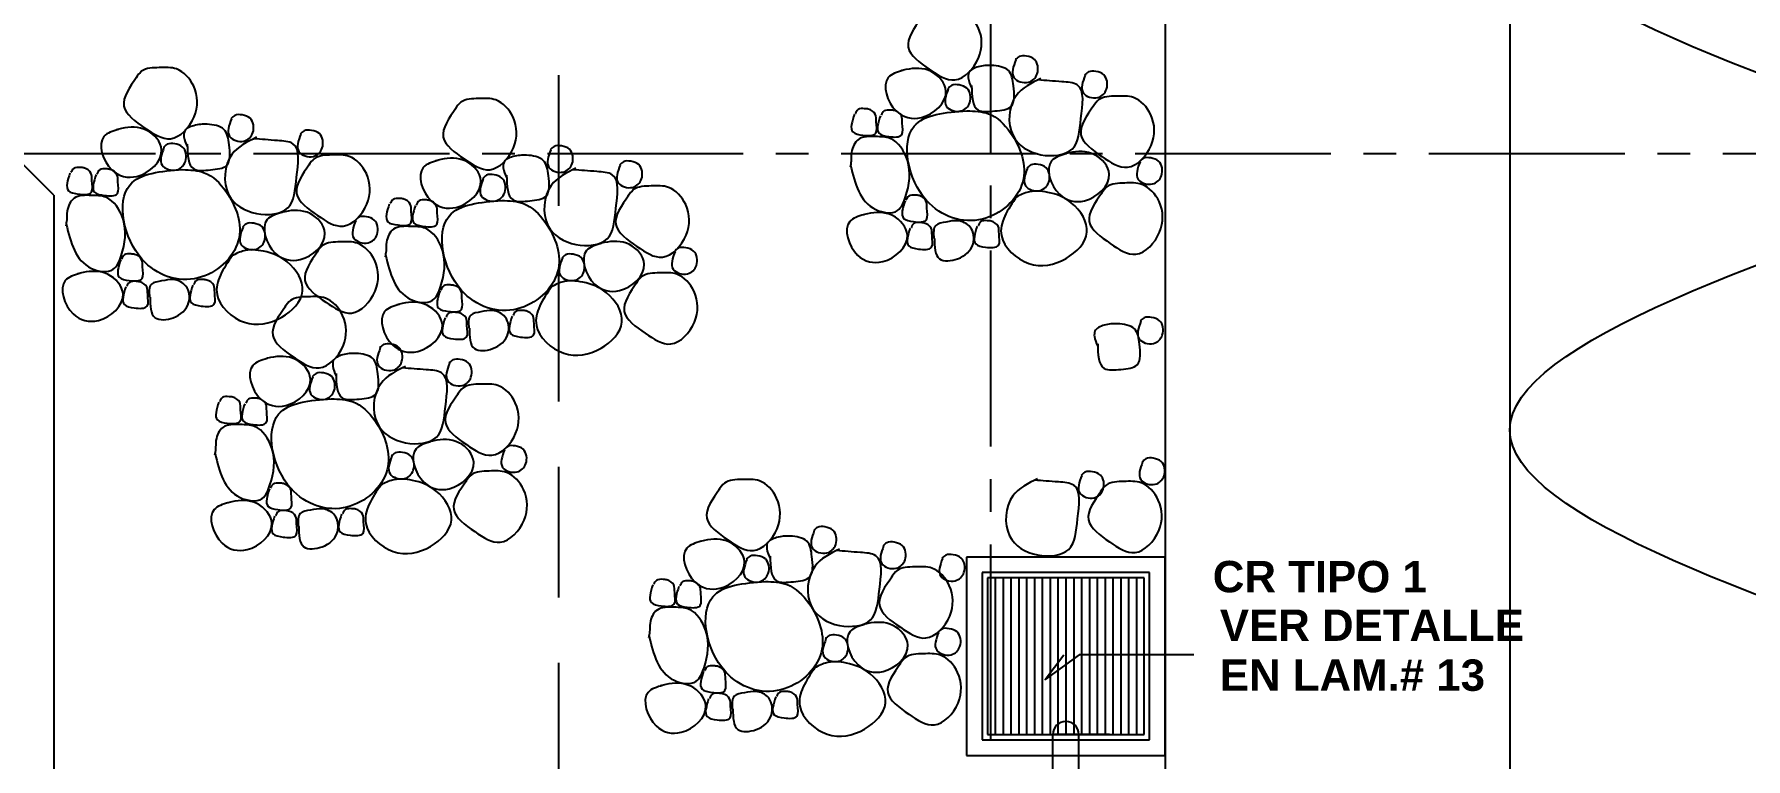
# Model space of a CAD drawing. Extents: x 504.5 to 598.6, y 648.3 to 688.4.
# Drawn here: x 534.96 to 541.52, y 671.77 to 674.54 of the extents above; entities that cross this region are included whole.
import ezdxf

# ---------------------------------------------------------------- set-up
doc = ezdxf.new("R2010")
doc.units = 0
doc.header["$MEASUREMENT"] = 0
for name, pattern in [('CENTER2', [1.125, 0.75, -0.125, 0.125, -0.125]), ('DASHDOTX2', [2, 1, -0.5, 0, -0.5]), ('HIDDEN', [0.375, 0.25, -0.125])]:
    doc.linetypes.add(name, pattern=pattern)
doc.layers.get('0').update_dxf_attribs({"linetype": 'CONTINUOUS'})
doc.layers.get('DEFPOINTS').update_dxf_attribs({"linetype": 'CONTINUOUS'})
for name, color, linetype in [('1', 6, 'CONTINUOUS'), ('2', 1, 'CONTINUOUS'), ('EJES', 6, 'CENTER2'), ('PROYECCIONES', 6, 'HIDDEN'), ('talud', 5, 'CONTINUOUS'), ('texturas', 6, 'CONTINUOUS'), ('TUBERIA', 7, 'DASHDOTX2')]:
    doc.layers.add(name, color=color, linetype=linetype)
doc.styles.add('ALR4', font='sanssb__.ttf')
doc.dimstyles.new('1-50', dxfattribs={"dimscale": 0.6, "dimtxt": 0.18, "dimasz": 0.18, "dimexe": 0.18, "dimexo": 0.0625, "dimgap": 0.09, "dimtad": 1, "dimzin": 4, "dimdsep": 46, "dimtxsty": 'Standard', "dimblk1": 'ARCHTICK', "dimblk2": 'ARCHTICK', "dimsah": 1, "dimcen": 0.09, "dimdle": 0.18, "dimclrd": 6, "dimclre": 6, "dimclrt": 1, "dimadec": 0, "dimazin": 0, "dimtfac": 1, "dimtofl": 0, "dimtmove": 0, "dimatfit": 3, "dimldrblk": 'ARCHTICK', "dimfxl": 1, "dimtolj": 1, "dimtzin": 4, "dimarcsym": 0})

# ---------------------------------------------------------------- blocks, each defined once
blk = doc.blocks.new('_ARCHTICK')
at = {"color": 0, "linetype": 'ByBlock', "const_width": 0.15}
blk.add_lwpolyline([(-0.5, -0.5), (0.5, 0.5)], dxfattribs=at)
blk = doc.blocks.new('*D75')
at = {"color": 6, "linetype": 'ByBlock', "transparency": 16777216}
blk.add_arc((534.2623, 671.099), 2.0286, 90, 135, dxfattribs=at)
at = {"layer": 'DEFPOINTS', "color": 0, "linetype": 'ByBlock', "transparency": 16777216}
for p in [(534.2623, 683.009), (523.6674, 681.6939), (533.7373, 673.0584), (536.1168, 669.2445), (534.2623, 649.3383)]:
    blk.add_point(p, dxfattribs=at)
at = {"color": 6, "linetype": 'ByBlock', "transparency": 16777216, "xscale": 0.108, "yscale": 0.108, "zscale": 0.108}
for p, rotation in [((534.2623, 673.1276), 359.9999999999992), ((532.8279, 672.5334), 224.9999999999957)]:
    blk.add_blockref('_ARCHTICK', p, dxfattribs=dict(at, rotation=rotation))
at = {"color": 1, "linetype": 'ByBlock', "transparency": 16777216, "insert": (533.444, 673.0746), "char_height": 0.108, "attachment_point": 5, "rotation": 22.5, "style": 'ALR4'}
blk.add_mtext('\\A1;45.00°', dxfattribs=at)

msp = doc.modelspace()

# ---------------------------------------------------------------- linework, layer by layer
at = {"layer": '1'}
for points in [[(535.8139, 674.1474), (535.7195, 674.0815), (535.7071, 673.9284), (535.8139, 673.8554), (535.9333, 673.8768), (535.9672, 673.9943), (535.9529, 674.1225), (535.8941, 674.1349), (535.8033, 674.1421)], [(536.017, 674.0441), (535.9672, 673.932), (536.0473, 673.8483), (536.1453, 673.8074), (536.2362, 673.891), (536.2344, 674.0085), (536.1685, 674.0744), (536.1025, 674.0797), (536.0348, 674.0655), (536.0135, 674.0406)], [(536.5074, 674.059), (536.4522, 674.0323), (536.4825, 673.9042), (536.5787, 673.8792), (536.6731, 673.9807), (536.6161, 674.0555), (536.5199, 674.0626), (536.4985, 674.0573)], [(536.3221, 673.8917), (536.3168, 673.824), (536.3542, 673.8116), (536.4041, 673.8187), (536.4059, 673.8632), (536.4023, 673.8917), (536.3756, 673.9113), (536.3613, 673.9131), (536.3364, 673.9095), (536.3257, 673.8935)], [(536.4219, 673.8864), (536.4166, 673.8187), (536.454, 673.8062), (536.5039, 673.8134), (536.5056, 673.8579), (536.5021, 673.8864), (536.4753, 673.9059), (536.4611, 673.9077), (536.4362, 673.9042), (536.4255, 673.8881)], [(536.753, 673.9052), (536.5512, 673.8458), (536.5987, 673.5612), (536.8124, 673.49), (536.9667, 673.6323), (536.9192, 673.8221), (536.8361, 673.8933), (536.753, 673.9052)], [(535.9101, 673.859), (535.8549, 673.8323), (535.8852, 673.7041), (535.9814, 673.6792), (536.0758, 673.7807), (536.0188, 673.8554), (535.9226, 673.8626), (535.9012, 673.8572)], [(536.1934, 673.8287), (536.1863, 673.7611), (536.2415, 673.7433), (536.2753, 673.7753), (536.2647, 673.8305), (536.2344, 673.843), (536.2059, 673.8412), (536.1916, 673.8287)], [(535.7623, 673.8038), (535.7552, 673.7362), (535.8104, 673.7183), (535.8442, 673.7504), (535.8335, 673.8056), (535.8033, 673.818), (535.7748, 673.8163), (535.7605, 673.8038)], [(536.3079, 673.6959), (536.4041, 673.5267), (536.4878, 673.5232), (536.5181, 673.5748), (536.5252, 673.7154), (536.4593, 673.7991), (536.4041, 673.8062), (536.3382, 673.7956), (536.3115, 673.7457), (536.3097, 673.7119), (536.3061, 673.6887)], [(535.7213, 673.6952), (535.6625, 673.5457), (535.7676, 673.4388), (535.9101, 673.4584), (535.9903, 673.5581), (535.9315, 673.6703), (535.8407, 673.7112), (535.7605, 673.7112), (535.7142, 673.6899)], [(536.0491, 673.7112), (535.9992, 673.5991), (536.0794, 673.5154), (536.1774, 673.4744), (536.2682, 673.5581), (536.2664, 673.6756), (536.2005, 673.7415), (536.1346, 673.7468), (536.0669, 673.7326), (536.0455, 673.7077)], [(536.5163, 673.5606), (536.511, 673.4929), (536.5484, 673.4805), (536.5983, 673.4876), (536.6001, 673.5321), (536.5965, 673.5606), (536.5698, 673.5801), (536.5555, 673.5819), (536.5306, 673.5784), (536.5199, 673.5623)], [(535.9258, 673.5011), (535.876, 673.3889), (535.9561, 673.3052), (536.0541, 673.2643), (536.145, 673.348), (536.1432, 673.4655), (536.0773, 673.5313), (536.0114, 673.5367), (535.9437, 673.5224), (535.9223, 673.4975)], [(536.3596, 673.5072), (536.3043, 673.4805), (536.3346, 673.3523), (536.4308, 673.3273), (536.5252, 673.4288), (536.4682, 673.5036), (536.372, 673.5107), (536.3506, 673.5054)], [(536.5359, 673.4555), (536.5306, 673.3879), (536.568, 673.3754), (536.6179, 673.3825), (536.6196, 673.427), (536.6161, 673.4555), (536.5894, 673.4751), (536.5751, 673.4769), (536.5502, 673.4733), (536.5395, 673.4573)], [(536.6286, 673.4164), (536.6482, 673.338), (536.7176, 673.338), (536.7764, 673.395), (536.7657, 673.4591), (536.7176, 673.484), (536.6731, 673.4787), (536.6339, 673.4662), (536.6268, 673.4164)], [(535.8546, 673.2999), (535.7994, 673.2732), (535.8296, 673.145), (535.9258, 673.1201), (536.0203, 673.2216), (535.9633, 673.2963), (535.8671, 673.3035), (535.8457, 673.2981)], [(536.1182, 673.2429), (536.1432, 673.1486), (536.2073, 673.145), (536.2697, 673.1628), (536.2786, 673.2411), (536.259, 673.2999), (536.1949, 673.3195), (536.1432, 673.3141), (536.1076, 673.291), (536.1058, 673.2714), (536.1182, 673.234)], [(536.2875, 673.3408), (536.2804, 673.2732), (536.3356, 673.2554), (536.3694, 673.2874), (536.3587, 673.3426), (536.3285, 673.3551), (536.3, 673.3533), (536.2857, 673.3408)], [(536.5529, 673.2821), (536.5458, 673.2144), (536.601, 673.1966), (536.6349, 673.2287), (536.6242, 673.2839), (536.5939, 673.2963), (536.5654, 673.2946), (536.5511, 673.2821)], [(536.0292, 673.2305), (536.022, 673.1628), (536.0773, 673.145), (536.1111, 673.1771), (536.1004, 673.2322), (536.0701, 673.2447), (536.0416, 673.2429), (536.0274, 673.2305)], [(536.3837, 673.2696), (536.2893, 673.2038), (536.2768, 673.0507), (536.3837, 672.9777), (536.503, 672.999), (536.5369, 673.1165), (536.5226, 673.2447), (536.4639, 673.2572), (536.373, 673.2643)], [(536.5868, 673.1664), (536.5369, 673.0542), (536.6171, 672.9705), (536.715, 672.9296), (536.8059, 673.0133), (536.8041, 673.1308), (536.7382, 673.1966), (536.6723, 673.202), (536.6046, 673.1877), (536.5832, 673.1628)], [(535.7691, 673.1272), (535.7637, 673.0596), (535.8011, 673.0471), (535.851, 673.0542), (535.8528, 673.0987), (535.8492, 673.1272), (535.8225, 673.1468), (535.8083, 673.1486), (535.7833, 673.145), (535.7726, 673.129)], [(536.1002, 673.146), (535.8984, 673.0867), (535.9459, 672.802), (536.1595, 672.7308), (536.3138, 672.8732), (536.2664, 673.063), (536.1833, 673.1341), (536.1002, 673.146)], [(535.6551, 672.9367), (535.7513, 672.7676), (535.835, 672.764), (535.8653, 672.8157), (535.8724, 672.9563), (535.8065, 673.04), (535.7513, 673.0471), (535.6853, 673.0364), (535.6586, 672.9866), (535.6568, 672.9527), (535.6533, 672.9296)]]:
    msp.add_spline(points, degree=3, dxfattribs=at)
at = {"layer": '2'}
for points in [[(532.0885, 657.1433), (539.2934, 657.1433), (539.2934, 676.5107), (536.9318, 676.5107)], [(539.4029, 672.1652), (538.9637, 672.1652), (538.8331, 672.0703), (538.9043, 672.1652)]]:
    msp.add_lwpolyline(points, dxfattribs=at)
for points in [[(538.3591, 674.6042), (538.3092, 674.4921), (538.3894, 674.4084), (538.4874, 674.3674), (538.5782, 674.4511), (538.5765, 674.5686), (538.5105, 674.6345), (538.4446, 674.6398), (538.3769, 674.6256), (538.3556, 674.6006)], [(535.3561, 674.3788), (535.3062, 674.2667), (535.3864, 674.183), (535.4844, 674.1421), (535.5752, 674.2257), (535.5734, 674.3432), (535.5075, 674.4091), (535.4416, 674.4144), (535.3739, 674.4002), (535.3525, 674.3753)], [(538.2879, 674.403), (538.2326, 674.3763), (538.2629, 674.2482), (538.3591, 674.2232), (538.4535, 674.3247), (538.3965, 674.3995), (538.3003, 674.4066), (538.279, 674.4013)], [(538.5515, 674.3461), (538.5765, 674.2517), (538.6406, 674.2482), (538.7029, 674.266), (538.7119, 674.3443), (538.6923, 674.403), (538.6281, 674.4226), (538.5765, 674.4173), (538.5408, 674.3941), (538.539, 674.3746), (538.5515, 674.3372)], [(538.7208, 674.444), (538.7136, 674.3763), (538.7689, 674.3585), (538.8027, 674.3906), (538.792, 674.4458), (538.7617, 674.4582), (538.7332, 674.4564), (538.719, 674.444)], [(538.4624, 674.3336), (538.4553, 674.266), (538.5105, 674.2482), (538.5444, 674.2802), (538.5337, 674.3354), (538.5034, 674.3478), (538.4749, 674.3461), (538.4607, 674.3336)], [(538.817, 674.3728), (538.7225, 674.3069), (538.7101, 674.1538), (538.817, 674.0808), (538.9363, 674.1022), (538.9702, 674.2197), (538.9559, 674.3478), (538.8971, 674.3603), (538.8063, 674.3674)], [(538.9862, 674.3852), (538.9791, 674.3176), (539.0343, 674.2998), (539.0681, 674.3318), (539.0575, 674.387), (539.0272, 674.3995), (538.9987, 674.3977), (538.9844, 674.3852)], [(536.5787, 674.2602), (536.5288, 674.1481), (536.609, 674.0644), (536.7069, 674.0234), (536.7978, 674.1071), (536.796, 674.2246), (536.7301, 674.2905), (536.6642, 674.2958), (536.5965, 674.2816), (536.5751, 674.2567)], [(539.02, 674.2695), (538.9702, 674.1574), (539.0503, 674.0737), (539.1483, 674.0327), (539.2392, 674.1164), (539.2374, 674.2339), (539.1715, 674.2998), (539.1056, 674.3051), (539.0379, 674.2909), (539.0165, 674.266)], [(535.7177, 674.2186), (535.7106, 674.151), (535.7658, 674.1332), (535.7997, 674.1652), (535.789, 674.2204), (535.7587, 674.2329), (535.7302, 674.2311), (535.716, 674.2186)], [(538.1026, 674.2357), (538.0972, 674.168), (538.1347, 674.1556), (538.1845, 674.1627), (538.1863, 674.2072), (538.1828, 674.2357), (538.156, 674.2553), (538.1418, 674.2571), (538.1168, 674.2535), (538.1061, 674.2375)], [(538.2023, 674.2303), (538.197, 674.1627), (538.2344, 674.1502), (538.2843, 674.1574), (538.2861, 674.2019), (538.2825, 674.2303), (538.2558, 674.2499), (538.2415, 674.2517), (538.2166, 674.2482), (538.2059, 674.2321)], [(538.5335, 674.2491), (538.3317, 674.1898), (538.3792, 673.9052), (538.5928, 673.834), (538.7471, 673.9763), (538.6996, 674.1661), (538.6166, 674.2373), (538.5335, 674.2491)], [(535.2848, 674.1777), (535.2296, 674.151), (535.2599, 674.0228), (535.3561, 673.9979), (535.4505, 674.0993), (535.3935, 674.1741), (535.2973, 674.1812), (535.2759, 674.1759)], [(535.5485, 674.1207), (535.5734, 674.0263), (535.6376, 674.0228), (535.6999, 674.0406), (535.7088, 674.1189), (535.6892, 674.1777), (535.6251, 674.1972), (535.5734, 674.1919), (535.5378, 674.1688), (535.536, 674.1492), (535.5485, 674.1118)], [(535.9832, 674.1599), (535.9761, 674.0922), (536.0313, 674.0744), (536.0651, 674.1065), (536.0544, 674.1616), (536.0242, 674.1741), (535.9957, 674.1723), (535.9814, 674.1599)], [(538.0883, 674.0399), (538.1845, 673.8707), (538.2683, 673.8672), (538.2985, 673.9188), (538.3057, 674.0594), (538.2398, 674.1431), (538.1845, 674.1502), (538.1186, 674.1396), (538.0919, 674.0897), (538.0901, 674.0559), (538.0866, 674.0327)], [(535.4594, 674.1082), (535.4523, 674.0406), (535.5075, 674.0228), (535.5414, 674.0548), (535.5307, 674.11), (535.5004, 674.1225), (535.4719, 674.1207), (535.4576, 674.1082)], [(536.9403, 674.1), (536.9332, 674.0323), (536.9884, 674.0145), (537.0223, 674.0466), (537.0116, 674.1018), (536.9813, 674.1142), (536.9528, 674.1125), (536.9385, 674.1)], [(538.9132, 674.0844), (538.8579, 674.0577), (538.8882, 673.9295), (538.9844, 673.9046), (539.0788, 674.006), (539.0218, 674.0808), (538.9256, 674.0879), (538.9043, 674.0826)], [(535.0996, 674.0103), (535.0942, 673.9427), (535.1316, 673.9302), (535.1815, 673.9373), (535.1833, 673.9818), (535.1797, 674.0103), (535.153, 674.0299), (535.1388, 674.0317), (535.1138, 674.0281), (535.1031, 674.0121)], [(535.1993, 674.005), (535.194, 673.9373), (535.2314, 673.9249), (535.2813, 673.932), (535.2831, 673.9765), (535.2795, 674.005), (535.2528, 674.0246), (535.2385, 674.0263), (535.2136, 674.0228), (535.2029, 674.0068)], [(535.5305, 674.0238), (535.3287, 673.9645), (535.3761, 673.6798), (535.5898, 673.6086), (535.7441, 673.751), (535.6966, 673.9407), (535.6135, 674.0119), (535.5305, 674.0238)], [(536.7711, 674.0021), (536.796, 673.9077), (536.8601, 673.9042), (536.9225, 673.922), (536.9314, 674.0003), (536.9118, 674.059), (536.8477, 674.0786), (536.796, 674.0733), (536.7604, 674.0501), (536.7586, 674.0306), (536.7711, 673.9932)], [(537.0365, 674.0288), (536.9421, 673.9629), (536.9296, 673.8098), (537.0365, 673.7368), (537.1559, 673.7582), (537.1897, 673.8757), (537.1755, 674.0039), (537.1167, 674.0163), (537.0258, 674.0234)], [(537.2058, 674.0412), (537.1986, 673.9736), (537.2539, 673.9558), (537.2877, 673.9878), (537.277, 674.043), (537.2467, 674.0555), (537.2182, 674.0537), (537.204, 674.0412)], [(538.7653, 674.0292), (538.7582, 673.9615), (538.8134, 673.9437), (538.8472, 673.9758), (538.8366, 674.031), (538.8063, 674.0434), (538.7778, 674.0416), (538.7635, 674.0292)], [(539.1964, 674.0541), (539.1893, 673.9864), (539.2445, 673.9686), (539.2784, 674.0007), (539.2677, 674.0559), (539.2374, 674.0683), (539.2089, 674.0666), (539.1946, 674.0541)], [(536.682, 673.9896), (536.6749, 673.922), (536.7301, 673.9042), (536.7639, 673.9362), (536.7533, 673.9914), (536.723, 674.0039), (536.6945, 674.0021), (536.6802, 673.9896)], [(537.2396, 673.9255), (537.1897, 673.8134), (537.2699, 673.7297), (537.3679, 673.6887), (537.4587, 673.7724), (537.4569, 673.8899), (537.391, 673.9558), (537.3251, 673.9611), (537.2574, 673.9469), (537.236, 673.922)], [(539.0521, 673.9366), (539.0022, 673.8244), (539.0824, 673.7408), (539.1804, 673.6998), (539.2712, 673.7835), (539.2695, 673.901), (539.2035, 673.9669), (539.1376, 673.9722), (539.0699, 673.958), (539.0486, 673.933)], [(535.0853, 673.8145), (535.1815, 673.6454), (535.2652, 673.6418), (535.2955, 673.6934), (535.3027, 673.8341), (535.2367, 673.9177), (535.1815, 673.9249), (535.1156, 673.9142), (535.0889, 673.8643), (535.0871, 673.8305), (535.0835, 673.8074)], [(538.2968, 673.9046), (538.2914, 673.8369), (538.3288, 673.8244), (538.3787, 673.8316), (538.3805, 673.8761), (538.3769, 673.9046), (538.3502, 673.9241), (538.336, 673.9259), (538.311, 673.9224), (538.3003, 673.9063)], [(538.7243, 673.9206), (538.6655, 673.771), (538.7706, 673.6642), (538.9132, 673.6838), (538.9933, 673.7835), (538.9345, 673.8957), (538.8437, 673.9366), (538.7635, 673.9366), (538.7172, 673.9152)], [(538.14, 673.8511), (538.0848, 673.8244), (538.1151, 673.6963), (538.2113, 673.6713), (538.3057, 673.7728), (538.2487, 673.8476), (538.1525, 673.8547), (538.1311, 673.8494)], [(538.3164, 673.7995), (538.311, 673.7319), (538.3484, 673.7194), (538.3983, 673.7265), (538.4001, 673.771), (538.3965, 673.7995), (538.3698, 673.8191), (538.3556, 673.8209), (538.3306, 673.8173), (538.3199, 673.8013)], [(538.409, 673.7604), (538.4286, 673.682), (538.4981, 673.682), (538.5569, 673.739), (538.5462, 673.8031), (538.4981, 673.828), (538.4535, 673.8227), (538.4143, 673.8102), (538.4072, 673.7604)], [(538.5729, 673.8066), (538.5676, 673.739), (538.605, 673.7265), (538.6548, 673.7336), (538.6566, 673.7782), (538.6531, 673.8066), (538.6263, 673.8262), (538.6121, 673.828), (538.5871, 673.8244), (538.5765, 673.8084)], [(535.2938, 673.6792), (535.2884, 673.6115), (535.3258, 673.5991), (535.3757, 673.6062), (535.3775, 673.6507), (535.3739, 673.6792), (535.3472, 673.6988), (535.3329, 673.7005), (535.308, 673.697), (535.2973, 673.681)], [(536.9849, 673.6852), (536.9777, 673.6175), (537.033, 673.5997), (537.0668, 673.6318), (537.0561, 673.687), (537.0258, 673.6994), (536.9973, 673.6976), (536.9831, 673.6852)], [(537.1327, 673.7404), (537.0775, 673.7137), (537.1078, 673.5855), (537.204, 673.5606), (537.2984, 673.662), (537.2414, 673.7368), (537.1452, 673.7439), (537.1238, 673.7386)], [(537.416, 673.7101), (537.4088, 673.6425), (537.4641, 673.6247), (537.4979, 673.6567), (537.4872, 673.7119), (537.4569, 673.7244), (537.4284, 673.7226), (537.4142, 673.7101)], [(535.137, 673.6258), (535.0818, 673.5991), (535.112, 673.4709), (535.2082, 673.446), (535.3027, 673.5474), (535.2457, 673.6222), (535.1495, 673.6293), (535.1281, 673.624)], [(537.2717, 673.5926), (537.2218, 673.4805), (537.302, 673.3968), (537.3999, 673.3558), (537.4908, 673.4395), (537.489, 673.557), (537.4231, 673.6229), (537.3572, 673.6282), (537.2895, 673.614), (537.2681, 673.589)], [(535.3133, 673.5741), (535.308, 673.5065), (535.3454, 673.494), (535.3953, 673.5012), (535.3971, 673.5457), (535.3935, 673.5741), (535.3668, 673.5937), (535.3525, 673.5955), (535.3276, 673.5919), (535.3169, 673.5759)], [(535.406, 673.535), (535.4256, 673.4566), (535.4951, 673.4566), (535.5538, 673.5136), (535.5432, 673.5777), (535.4951, 673.6026), (535.4505, 673.5973), (535.4113, 673.5848), (535.4042, 673.535)], [(535.5699, 673.5813), (535.5645, 673.5136), (535.6019, 673.5012), (535.6518, 673.5083), (535.6536, 673.5528), (535.65, 673.5813), (535.6233, 673.6008), (535.6091, 673.6026), (535.5841, 673.5991), (535.5734, 673.583)], [(536.9439, 673.5766), (536.8851, 673.427), (536.9902, 673.3202), (537.1327, 673.3398), (537.2129, 673.4395), (537.1541, 673.5517), (537.0632, 673.5926), (536.9831, 673.5926), (536.9368, 673.5712)], [(536.7925, 673.4626), (536.7871, 673.395), (536.8245, 673.3825), (536.8744, 673.3897), (536.8762, 673.4342), (536.8726, 673.4626), (536.8459, 673.4822), (536.8316, 673.484), (536.8067, 673.4805), (536.796, 673.4644)], [(539.0342, 673.3565), (539.0592, 673.2622), (539.1233, 673.2586), (539.1857, 673.2764), (539.1946, 673.3547), (539.175, 673.4135), (539.1108, 673.4331), (539.0592, 673.4277), (539.0236, 673.4046), (539.0218, 673.385), (539.0342, 673.3476)], [(539.1998, 673.4433), (539.1927, 673.3757), (539.2479, 673.3579), (539.2817, 673.3899), (539.271, 673.4451), (539.2408, 673.4576), (539.2123, 673.4558), (539.198, 673.4433)], [(535.6693, 673.1325), (535.664, 673.0649), (535.7014, 673.0524), (535.7513, 673.0596), (535.753, 673.1041), (535.7495, 673.1325), (535.7228, 673.1521), (535.7085, 673.1539), (535.6836, 673.1504), (535.6729, 673.1343)], [(536.4799, 672.9812), (536.4247, 672.9545), (536.4549, 672.8263), (536.5511, 672.8014), (536.6456, 672.9029), (536.5886, 672.9777), (536.4924, 672.9848), (536.471, 672.9794)], [(536.332, 672.926), (536.3249, 672.8584), (536.3801, 672.8406), (536.414, 672.8726), (536.4033, 672.9278), (536.373, 672.9403), (536.3445, 672.9385), (536.3302, 672.926)], [(536.7631, 672.951), (536.756, 672.8833), (536.8112, 672.8655), (536.8451, 672.8976), (536.8344, 672.9527), (536.8041, 672.9652), (536.7756, 672.9634), (536.7614, 672.951)], [(539.2062, 672.9039), (539.1991, 672.8363), (539.2543, 672.8185), (539.2882, 672.8505), (539.2775, 672.9057), (539.2472, 672.9182), (539.2187, 672.9164), (539.2045, 672.9039)], [(536.291, 672.8174), (536.2323, 672.6679), (536.3374, 672.5611), (536.4799, 672.5807), (536.5601, 672.6804), (536.5013, 672.7925), (536.4104, 672.8335), (536.3302, 672.8335), (536.2839, 672.8121)], [(536.6188, 672.8335), (536.569, 672.7213), (536.6491, 672.6376), (536.7471, 672.5967), (536.838, 672.6804), (536.8362, 672.7979), (536.7703, 672.8637), (536.7044, 672.8691), (536.6367, 672.8548), (536.6153, 672.8299)], [(537.5876, 672.8012), (537.5377, 672.6891), (537.6179, 672.6054), (537.7159, 672.5644), (537.8067, 672.6481), (537.8049, 672.7656), (537.739, 672.8315), (537.6731, 672.8368), (537.6054, 672.8226), (537.584, 672.7977)], [(538.8039, 672.8397), (538.7095, 672.7738), (538.697, 672.6207), (538.8039, 672.5477), (538.9233, 672.5691), (538.9571, 672.6866), (538.9429, 672.8148), (538.8841, 672.8272), (538.7932, 672.8344)], [(538.9731, 672.8522), (538.966, 672.7845), (539.0212, 672.7667), (539.0551, 672.7988), (539.0444, 672.8539), (539.0141, 672.8664), (538.9856, 672.8646), (538.9714, 672.8522)], [(535.8635, 672.8014), (535.8582, 672.7338), (535.8956, 672.7213), (535.9454, 672.7284), (535.9472, 672.7729), (535.9437, 672.8014), (535.9169, 672.821), (535.9027, 672.8228), (535.8777, 672.8192), (535.8671, 672.8032)], [(539.049, 672.7938), (538.9992, 672.6817), (539.0793, 672.598), (539.1773, 672.5571), (539.2682, 672.6407), (539.2664, 672.7582), (539.2005, 672.8241), (539.1345, 672.8294), (539.0668, 672.8152), (539.0455, 672.7903)], [(535.7067, 672.748), (535.6515, 672.7213), (535.6818, 672.5931), (535.778, 672.5682), (535.8724, 672.6697), (535.8154, 672.7444), (535.7192, 672.7516), (535.6978, 672.7462)], [(535.8831, 672.6964), (535.8777, 672.6287), (535.9152, 672.6163), (535.965, 672.6234), (535.9668, 672.6679), (535.9633, 672.6964), (535.9365, 672.716), (535.9223, 672.7177), (535.8973, 672.7142), (535.8867, 672.6982)], [(535.9757, 672.6572), (535.9953, 672.5789), (536.0648, 672.5789), (536.1236, 672.6358), (536.1129, 672.6999), (536.0648, 672.7249), (536.0203, 672.7195), (535.9811, 672.7071), (535.9739, 672.6572)], [(536.1396, 672.7035), (536.1343, 672.6358), (536.1717, 672.6234), (536.2216, 672.6305), (536.2234, 672.675), (536.2198, 672.7035), (536.1931, 672.7231), (536.1788, 672.7249), (536.1539, 672.7213), (536.1432, 672.7053)], [(537.9492, 672.641), (537.9421, 672.5734), (537.9973, 672.5555), (538.0312, 672.5876), (538.0205, 672.6428), (537.9902, 672.6552), (537.9617, 672.6535), (537.9475, 672.641)], [(537.5163, 672.6001), (537.4611, 672.5734), (537.4914, 672.4452), (537.5876, 672.4202), (537.682, 672.5217), (537.625, 672.5965), (537.5288, 672.6036), (537.5074, 672.5983)], [(537.78, 672.5431), (537.8049, 672.4487), (537.8691, 672.4452), (537.9314, 672.463), (537.9403, 672.5413), (537.9207, 672.6001), (537.8566, 672.6196), (537.8049, 672.6143), (537.7693, 672.5912), (537.7675, 672.5716), (537.78, 672.5342)], [(538.2147, 672.5823), (538.2075, 672.5146), (538.2628, 672.4968), (538.2966, 672.5288), (538.2859, 672.584), (538.2556, 672.5965), (538.2271, 672.5947), (538.2129, 672.5823)], [(537.6909, 672.5306), (537.6838, 672.463), (537.739, 672.4452), (537.7729, 672.4772), (537.7622, 672.5324), (537.7319, 672.5449), (537.7034, 672.5431), (537.6891, 672.5306)], [(538.0454, 672.5698), (537.951, 672.5039), (537.9385, 672.3508), (538.0454, 672.2778), (538.1648, 672.2992), (538.1986, 672.4167), (538.1844, 672.5449), (538.1256, 672.5573), (538.0347, 672.5644)], [(538.4404, 672.5342), (538.4332, 672.4665), (538.4885, 672.4487), (538.5223, 672.4808), (538.5116, 672.536), (538.4813, 672.5484), (538.4528, 672.5466), (538.4386, 672.5342)], [(537.3311, 672.4327), (537.3257, 672.3651), (537.3631, 672.3526), (537.413, 672.3597), (537.4148, 672.4042), (537.4112, 672.4327), (537.3845, 672.4523), (537.3703, 672.4541), (537.3453, 672.4505), (537.3346, 672.4345)], [(537.4308, 672.4274), (537.4255, 672.3597), (537.4629, 672.3473), (537.5128, 672.3544), (537.5146, 672.3989), (537.511, 672.4274), (537.4843, 672.4469), (537.47, 672.4487), (537.4451, 672.4452), (537.4344, 672.4291)], [(537.7619, 672.4462), (537.5602, 672.3869), (537.6076, 672.1022), (537.8213, 672.031), (537.9756, 672.1733), (537.9281, 672.3631), (537.845, 672.4343), (537.7619, 672.4462)], [(538.2485, 672.4665), (538.1986, 672.3544), (538.2788, 672.2707), (538.3768, 672.2298), (538.4676, 672.3134), (538.4659, 672.4309), (538.3999, 672.4968), (538.334, 672.5021), (538.2663, 672.4879), (538.245, 672.463)], [(537.3168, 672.2369), (537.413, 672.0677), (537.4967, 672.0642), (537.527, 672.1158), (537.5341, 672.2565), (537.4682, 672.3401), (537.413, 672.3473), (537.3471, 672.3366), (537.3204, 672.2867), (537.3186, 672.2529), (537.315, 672.2298)], [(538.1416, 672.2814), (538.0864, 672.2547), (538.1167, 672.1265), (538.2129, 672.1016), (538.3073, 672.203), (538.2503, 672.2778), (538.1541, 672.2849), (538.1327, 672.2796)], [(538.4249, 672.2511), (538.4178, 672.1835), (538.473, 672.1657), (538.5068, 672.1977), (538.4961, 672.2529), (538.4659, 672.2654), (538.4374, 672.2636), (538.4231, 672.2511)], [(537.9938, 672.2262), (537.9866, 672.1585), (538.0419, 672.1407), (538.0757, 672.1728), (538.065, 672.228), (538.0347, 672.2404), (538.0062, 672.2387), (537.992, 672.2262)], [(537.5252, 672.1016), (537.5199, 672.0339), (537.5573, 672.0215), (537.6072, 672.0286), (537.609, 672.0731), (537.6054, 672.1016), (537.5787, 672.1212), (537.5644, 672.1229), (537.5395, 672.1194), (537.5288, 672.1034)], [(537.9528, 672.1176), (537.894, 671.9681), (537.9991, 671.8612), (538.1416, 671.8808), (538.2218, 671.9805), (538.163, 672.0927), (538.0722, 672.1336), (537.992, 672.1336), (537.9457, 672.1123)], [(538.2806, 672.1336), (538.2307, 672.0215), (538.3109, 671.9378), (538.4089, 671.8968), (538.4997, 671.9805), (538.4979, 672.098), (538.432, 672.1639), (538.3661, 672.1692), (538.2984, 672.155), (538.277, 672.1301)], [(537.3685, 672.0482), (537.3132, 672.0215), (537.3435, 671.8933), (537.4397, 671.8684), (537.5341, 671.9698), (537.4771, 672.0446), (537.3809, 672.0517), (537.3596, 672.0464)], [(537.5448, 671.9965), (537.5395, 671.9289), (537.5769, 671.9164), (537.6268, 671.9235), (537.6286, 671.9681), (537.625, 671.9965), (537.5983, 672.0161), (537.584, 672.0179), (537.5591, 672.0143), (537.5484, 671.9983)], [(537.6375, 671.9574), (537.6571, 671.879), (537.7265, 671.879), (537.7853, 671.936), (537.7746, 672.0001), (537.7265, 672.025), (537.682, 672.0197), (537.6428, 672.0072), (537.6357, 671.9574)], [(537.8014, 672.0037), (537.796, 671.936), (537.8334, 671.9235), (537.8833, 671.9307), (537.8851, 671.9752), (537.8815, 672.0037), (537.8548, 672.0232), (537.8406, 672.025), (537.8156, 672.0215), (537.8049, 672.0054)]]:
    msp.add_spline(points, degree=3, dxfattribs=at)
at = {"layer": 'EJES'}
for p, q in [((538.6248, 649.3383), (538.6248, 683.009)), ((505.4273, 674.0849), (544.8842, 674.0849))]:
    msp.add_line(p, q, dxfattribs=at)
at = {"layer": 'PROYECCIONES', "color": 3, "ltscale": 2}
msp.add_line((536.9697, 678.8849), (536.9697, 657.2641), dxfattribs=at)
at = {"layer": 'talud'}
msp.add_line((540.6123, 679.1599), (540.6123, 656.0266), dxfattribs=at)
at = {"layer": 'texturas', "color": 1}
for q in [(534.5316, 674.4317), (535.0373, 661.7387)]:
    msp.add_line((535.0373, 673.926), q, dxfattribs=at)
at = {"layer": 'texturas'}
for points in [[(542.6123, 674.0266), (540.6123, 675.0266), (542.6123, 676.0266)], [(542.6123, 672.0266), (540.6123, 673.0266), (542.6123, 674.0266)], [(542.6123, 670.0266), (540.6123, 671.0266), (542.6123, 672.0266)]]:
    msp.add_spline(points, degree=3, dxfattribs=at)
at = {"layer": 'TUBERIA', "color": 1}
for p, q in [((538.6423, 672.4599), (538.6423, 671.8599)), ((538.6723, 672.4599), (538.6723, 671.8599)), ((538.7023, 672.4599), (538.7023, 671.8599)), ((538.7323, 672.4599), (538.7323, 671.8599)), ((538.7623, 672.4599), (538.7623, 671.8599)), ((538.7923, 672.4599), (538.7923, 671.8599)), ((538.8223, 672.4599), (538.8223, 671.8599)), ((538.8523, 672.4599), (538.8523, 671.8599)), ((538.8823, 672.4599), (538.8823, 671.8599)), ((538.9123, 672.4599), (538.9123, 671.8599)), ((538.9423, 672.4599), (538.9423, 671.8599)), ((538.9723, 672.4599), (538.9723, 671.8599)), ((539.0023, 672.4599), (539.0023, 671.8599)), ((539.0323, 672.4599), (539.0323, 671.8599)), ((539.0623, 672.4599), (539.0623, 671.8599)), ((539.0923, 672.4599), (539.0923, 671.8599)), ((539.1223, 672.4599), (539.1223, 671.8599)), ((539.1523, 672.4599), (539.1523, 671.8599)), ((539.1823, 672.4599), (539.1823, 671.8599)), ((538.8623, 671.3599), (538.8623, 671.8599)), ((539.08, 671.8599), (538.8623, 671.8599)), ((538.9623, 671.3599), (538.9623, 671.8599))]:
    msp.add_line(p, q, dxfattribs=at)
for points in [[(538.5323, 671.7799), (539.2923, 671.7799), (539.2923, 672.5399), (538.5323, 672.5399)], [(538.5923, 671.8399), (539.2323, 671.8399), (539.2323, 672.4799), (538.5923, 672.4799)], [(538.6123, 671.8599), (539.2123, 671.8599), (539.2123, 672.4599), (538.6123, 672.4599)]]:
    msp.add_lwpolyline(points, close=True, dxfattribs=at)
at = {"layer": 'TUBERIA', "color": 1, "linetype": 'Continuous'}
msp.add_arc((538.9123, 671.8599), 0.05, 0, 180, dxfattribs=at)

# ---------------------------------------------------------------- texts
at = {"layer": '2', "style": 'ALR4'}
for s, p in [('CR TIPO 1', (539.4749, 672.4048)), ('VER DETALLE', (539.5019, 672.2187)), ('EN LAM.# 13', (539.5019, 672.0275))]:
    msp.add_text(s, height=0.12, dxfattribs=at).set_placement(p)

# ---------------------------------------------------------------- dimensions: what is measured, and where the dimension line sits
at = {"layer": '2'}
dim = msp.add_angular_dim_2l(base=(533.7373, 673.0584), line1=((534.2623, 649.3383), (534.2623, 683.009)), line2=((536.1168, 669.2445), (523.6674, 681.6939)), dimstyle='1-50', override={"dimtxsty": 'ALR4', "dimadec": 2, "dimazin": 1}, dxfattribs=at)
dim.commit()
dim.dimension.update_dxf_attribs({"geometry": '*D75', "text_midpoint": (533.444, 673.0746)})

doc.saveas('drawing.dxf')
